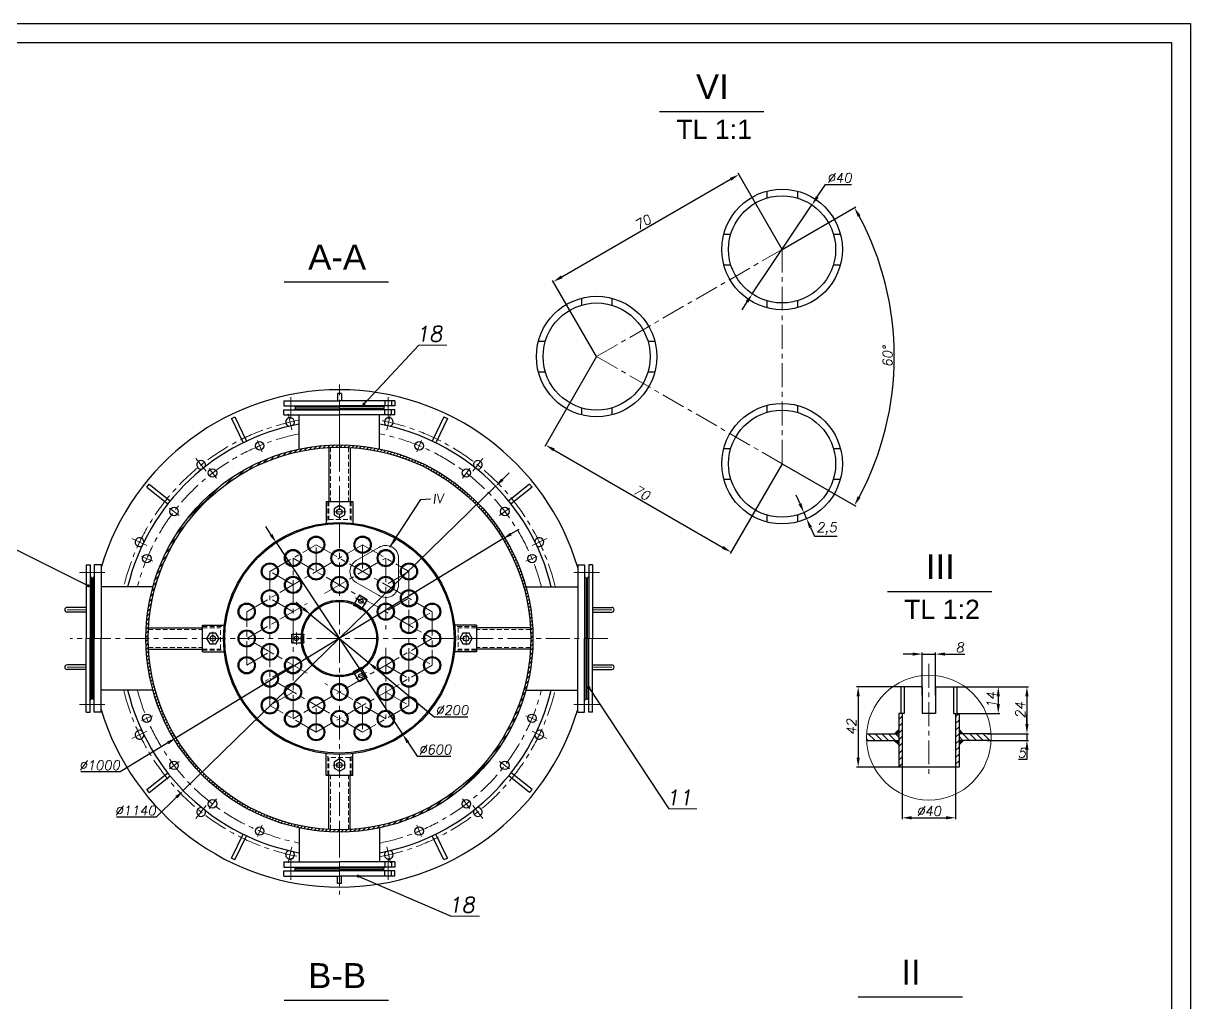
# Model space of a CAD drawing. Header units: inches. Extents: x -9 to 5931, y 0 to 8400.
# Drawn here: x 2879 to 5931, y 5841 to 8400 of the extents above; entities that cross this region are included whole.
import ezdxf

# ---------------------------------------------------------------- set-up
doc = ezdxf.new("R2010")
doc.units = ezdxf.units.IN
doc.header["$LTSCALE"] = 50
doc.header["$MEASUREMENT"] = 0
doc.linetypes.add('CENTER', pattern=[2, 1.25, -0.25, 0.25, -0.25])
doc.linetypes.add('HIDDEN', pattern=[0.375, 0.25, -0.125])
doc.layers.get('0').update_dxf_attribs({"plot": 0})
for name, color, linetype, lineweight in [('Dam', 2, 'Continuous', 30), ('Khuat', 6, 'HIDDEN', 13), ('kthuoc', 3, 'Continuous', 13), ('manh', 4, 'Continuous', 13), ('Tam', 1, 'CENTER', 13)]:
    doc.layers.add(name, color=color, linetype=linetype, lineweight=lineweight)
doc.styles.add('chu2.5', font='txt.shx', dxfattribs={"oblique": 10, "height": 25})
doc.styles.add('chu50', font='VNARIAL.ttf', dxfattribs={"height": 50})
doc.styles.add('chu65', font='VNARIAL.ttf', dxfattribs={"height": 65})
doc.dimstyles.new('kichthuoc2.5', dxfattribs={"dimtxt": 25, "dimasz": 25, "dimexe": 4, "dimexo": 0, "dimgap": 5, "dimtad": 1, "dimtoh": 1, "dimdec": 0, "dimzin": 0, "dimdsep": 46, "dimtxsty": 'chu2.5', "dimcen": 5, "dimclrd": 256, "dimclre": 256, "dimclrt": 256, "dimadec": 0, "dimazin": 0, "dimtfac": 1, "dimtdec": 0, "dimtmove": 0, "dimatfit": 0, "dimfxl": 0, "dimtolj": 1, "dimtzin": 0, "dimarcsym": 0})

# ---------------------------------------------------------------- blocks, each defined once
blk = doc.blocks.new('*D37')
at = {"layer": 'DEFPOINTS', "color": 0}
for p in [(4862.7, 7809.2), (4377.8, 7529.2), (4377.8, 7529.2), (5144.2, 7394.1), (4862.7, 7249.2)]:
    blk.add_point(p, dxfattribs=at)
at = {"layer": 'manh', "lineweight": -2}
for p, q in [((4862.7, 7809.2), (5055.2, 7920.3)), ((4862.7, 7249.2), (5055.2, 7138.1))]:
    blk.add_line(p, q, dxfattribs=at)
blk.add_arc((4377.8, 7529.2), 778.3, 331.8406, 28.1594, dxfattribs=at)
at = {"layer": 'manh'}
for points in [[(5060.3, 7894.5), (5067.5, 7898.5), (5051.7, 7918.3)], [(5067.5, 7159.9), (5060.3, 7164), (5051.7, 7140.1)]]:
    blk.add_solid(points, dxfattribs=at)
at = {"layer": 'manh', "insert": (5138.5, 7529.2), "char_height": 25, "attachment_point": 5, "rotation": 90, "style": 'chu2.5'}
blk.add_mtext('\\A1;60°', dxfattribs=at)
blk = doc.blocks.new('*D36')
at = {"layer": 'DEFPOINTS', "color": 0}
for p in [(4749.7, 8004.9), (4862.7, 7809.2), (4377.8, 7529.2)]:
    blk.add_point(p, dxfattribs=at)
at = {"layer": 'manh', "lineweight": -2}
for p, q in [((4862.7, 7809.2), (4747.7, 8008.4)), ((4286.4, 7737.4), (4728.1, 7992.4)), ((4377.8, 7529.2), (4262.8, 7728.4))]:
    blk.add_line(p, q, dxfattribs=at)
at = {"layer": 'manh'}
for points in [[(4726, 7996), (4730.2, 7988.8), (4749.7, 8004.9)], [(4284.3, 7741), (4288.5, 7733.8), (4264.8, 7724.9)]]:
    blk.add_solid(points, dxfattribs=at)
at = {"layer": 'manh', "insert": (4498.5, 7880.1), "char_height": 25, "attachment_point": 5, "rotation": 30, "style": 'chu2.5'}
blk.add_mtext('\\A1;70', dxfattribs=at)
blk = doc.blocks.new('*D35')
at = {"layer": 'DEFPOINTS', "color": 0}
for p in [(4377.8, 7529.2), (4862.7, 7249.2), (4729.2, 7018)]:
    blk.add_point(p, dxfattribs=at)
at = {"layer": 'manh', "lineweight": -2}
for p, q in [((4377.8, 7529.2), (4242.3, 7294.5)), ((4265.9, 7285.5), (4707.6, 7030.5)), ((4862.7, 7249.2), (4727.2, 7014.5))]:
    blk.add_line(p, q, dxfattribs=at)
at = {"layer": 'manh'}
for points in [[(4268, 7289.1), (4263.8, 7281.9), (4244.3, 7298)], [(4709.7, 7034.1), (4705.5, 7026.9), (4729.2, 7018)]]:
    blk.add_solid(points, dxfattribs=at)
at = {"layer": 'manh', "insert": (4495.5, 7173.1), "char_height": 25, "attachment_point": 5, "rotation": 330, "style": 'chu2.5'}
blk.add_mtext('\\A1;70', dxfattribs=at)
blk = doc.blocks.new('*D32')
at = {"layer": 'DEFPOINTS', "color": 0}
for p in [(5263.9, 6751.6), (5228.9, 6644.6), (5263.9, 6644.6)]:
    blk.add_point(p, dxfattribs=at)
at = {"layer": 'manh', "lineweight": -2}
for p, q in [((5203.9, 6751.6), (5178.9, 6751.6)), ((5228.9, 6644.6), (5228.9, 6755.6)), ((5228.9, 6751.6), (5263.9, 6751.6)), ((5263.9, 6644.6), (5263.9, 6755.6)), ((5288.9, 6751.6), (5340.6, 6751.6))]:
    blk.add_line(p, q, dxfattribs=at)
at = {"layer": 'manh'}
for points in [[(5203.9, 6755.8), (5203.9, 6747.5), (5228.9, 6751.6)], [(5288.9, 6755.8), (5288.9, 6747.5), (5263.9, 6751.6)]]:
    blk.add_solid(points, dxfattribs=at)
at = {"layer": 'manh', "insert": (5327.3, 6769.1), "char_height": 25, "attachment_point": 5, "style": 'chu2.5'}
blk.add_mtext('\\A1;8', dxfattribs=at)
blk = doc.blocks.new('*D31')
at = {"layer": 'DEFPOINTS', "color": 0}
for p in [(5305.2, 6666), (5427.4, 6543.5), (5502.8, 6543.5)]:
    blk.add_point(p, dxfattribs=at)
at = {"layer": 'manh', "lineweight": -2}
for p, q in [((5305.2, 6666), (5506.8, 6666)), ((5502.8, 6641), (5502.8, 6568.5)), ((5427.4, 6543.5), (5506.8, 6543.5))]:
    blk.add_line(p, q, dxfattribs=at)
at = {"layer": 'manh'}
for points in [[(5498.6, 6641), (5507, 6641), (5502.8, 6666)], [(5498.6, 6568.5), (5507, 6568.5), (5502.8, 6543.5)]]:
    blk.add_solid(points, dxfattribs=at)
at = {"layer": 'manh', "insert": (5485.3, 6604.8), "char_height": 25, "attachment_point": 5, "rotation": 90, "style": 'chu2.5'}
blk.add_mtext('\\A1;24', dxfattribs=at)
blk = doc.blocks.new('*D30')
at = {"layer": 'DEFPOINTS', "color": 0}
for p in [(5291.8, 6666), (5310.8, 6596), (5427.9, 6596)]:
    blk.add_point(p, dxfattribs=at)
at = {"layer": 'manh', "lineweight": -2}
for p, q in [((5291.8, 6666), (5431.9, 6666)), ((5427.9, 6641), (5427.9, 6621)), ((5310.8, 6596), (5431.9, 6596))]:
    blk.add_line(p, q, dxfattribs=at)
at = {"layer": 'manh'}
for points in [[(5423.7, 6641), (5432.1, 6641), (5427.9, 6666)], [(5423.7, 6621), (5432.1, 6621), (5427.9, 6596)]]:
    blk.add_solid(points, dxfattribs=at)
at = {"layer": 'manh', "insert": (5410.4, 6631), "char_height": 25, "attachment_point": 5, "rotation": 90, "style": 'chu2.5'}
blk.add_mtext('\\A1;14', dxfattribs=at)
blk = doc.blocks.new('*D29')
at = {"layer": 'DEFPOINTS', "color": 0}
for p in [(5176.4, 6465.5), (5316.4, 6468.4), (5316.4, 6323.8)]:
    blk.add_point(p, dxfattribs=at)
at = {"layer": 'manh', "lineweight": -2}
for p, q in [((5176.4, 6465.5), (5176.4, 6319.8)), ((5316.4, 6468.4), (5316.4, 6319.8)), ((5201.4, 6323.8), (5291.4, 6323.8))]:
    blk.add_line(p, q, dxfattribs=at)
at = {"layer": 'manh'}
for points in [[(5201.4, 6328), (5201.4, 6319.6), (5176.4, 6323.8)], [(5291.4, 6328), (5291.4, 6319.6), (5316.4, 6323.8)]]:
    blk.add_solid(points, dxfattribs=at)
at = {"layer": 'manh', "insert": (5246.4, 6341.3), "char_height": 25, "attachment_point": 5, "style": 'chu2.5'}
blk.add_mtext('\\A1;%%c40', dxfattribs=at)
blk = doc.blocks.new('*D28')
at = {"layer": 'DEFPOINTS', "color": 0}
for p in [(5399.8, 6543.5), (5399.8, 6526), (5502.8, 6526)]:
    blk.add_point(p, dxfattribs=at)
at = {"layer": 'manh', "lineweight": -2}
for p, q in [((5502.8, 6568.5), (5502.8, 6593.5)), ((5399.8, 6543.5), (5506.8, 6543.5)), ((5502.8, 6543.5), (5502.8, 6526)), ((5399.8, 6526), (5506.8, 6526)), ((5502.8, 6501), (5502.8, 6476)), ((5502.8, 6476), (5481.1, 6476))]:
    blk.add_line(p, q, dxfattribs=at)
at = {"layer": 'manh'}
for points in [[(5498.6, 6568.5), (5507, 6568.5), (5502.8, 6543.5)], [(5498.6, 6501), (5507, 6501), (5502.8, 6526)]]:
    blk.add_solid(points, dxfattribs=at)
at = {"layer": 'manh', "insert": (5489.5, 6493.5), "char_height": 25, "attachment_point": 5, "style": 'chu2.5'}
blk.add_mtext('\\A1;5', dxfattribs=at)
blk = doc.blocks.new('*D27')
at = {"layer": 'DEFPOINTS', "color": 0}
for p in [(5182, 6666), (5061.6, 6456), (5194.9, 6456)]:
    blk.add_point(p, dxfattribs=at)
at = {"layer": 'manh', "lineweight": -2}
for p, q in [((5182, 6666), (5057.6, 6666)), ((5061.6, 6641), (5061.6, 6481)), ((5194.9, 6456), (5057.6, 6456))]:
    blk.add_line(p, q, dxfattribs=at)
at = {"layer": 'manh'}
for points in [[(5057.5, 6641), (5065.8, 6641), (5061.6, 6666)], [(5057.5, 6481), (5065.8, 6481), (5061.6, 6456)]]:
    blk.add_solid(points, dxfattribs=at)
at = {"layer": 'manh', "insert": (5044.1, 6561), "char_height": 25, "attachment_point": 5, "rotation": 90, "style": 'chu2.5'}
blk.add_mtext('\\A1;42', dxfattribs=at)
blk = doc.blocks.new('*D61')
at = {"layer": 'DEFPOINTS', "color": 0}
for p in [(4919.7, 7121.3), (4926.8, 7105.3), (4926.8, 7105.3)]:
    blk.add_point(p, dxfattribs=at)
at = {"layer": 'kthuoc', "lineweight": -2}
for p, q in [((4909.5, 7144.2), (4899.3, 7167)), ((4919.7, 7121.3), (4923.3, 7122.9)), ((4919.7, 7121.3), (4926.8, 7105.3)), ((4926.8, 7105.3), (4930.4, 7107)), ((4937, 7082.5), (4947.1, 7059.6)), ((4947.1, 7059.6), (5006.3, 7059.6))]:
    blk.add_line(p, q, dxfattribs=at)
at = {"layer": 'kthuoc'}
for points in [[(4913.3, 7145.8), (4905.7, 7142.5), (4919.7, 7121.3)], [(4940.8, 7084.2), (4933.1, 7080.8), (4926.8, 7105.3)]]:
    blk.add_solid(points, dxfattribs=at)
at = {"layer": 'kthuoc', "insert": (4979.2, 7079.2), "char_height": 25, "attachment_point": 5, "style": 'chu2.5'}
blk.add_mtext('\\A1;2,5', dxfattribs=at)
blk = doc.blocks.new('*D62')
at = {"layer": 'DEFPOINTS', "color": 0}
for p in [(4940.6, 7925.5), (4784.8, 7692.9)]:
    blk.add_point(p, dxfattribs=at)
at = {"layer": 'kthuoc', "lineweight": -2}
for p, q in [((4954.5, 7946.3), (4976.3, 7978.8)), ((4976.3, 7978.8), (5043.8, 7978.8)), ((4784.8, 7692.9), (4940.6, 7925.5)), ((4770.9, 7672.1), (4757, 7651.3))]:
    blk.add_line(p, q, dxfattribs=at)
at = {"layer": 'kthuoc'}
for points in [[(4951.1, 7948.6), (4958, 7944), (4940.6, 7925.5)], [(4767.5, 7674.4), (4774.4, 7669.8), (4784.8, 7692.9)]]:
    blk.add_solid(points, dxfattribs=at)
at = {"layer": 'kthuoc', "insert": (5012.5, 7996.3), "char_height": 25, "attachment_point": 5, "style": 'chu2.5'}
blk.add_mtext('\\A1;%%c40', dxfattribs=at)
blk = doc.blocks.new('*D64')
at = {"layer": 'DEFPOINTS', "color": 0}
for p in [(4113.6, 7190.3), (3297.1, 6394.8)]:
    blk.add_point(p, dxfattribs=at)
at = {"layer": 'kthuoc', "lineweight": -2}
for p, q in [((4131.5, 7207.8), (4149.4, 7225.2)), ((4113.6, 7190.3), (3297.1, 6394.8)), ((3279.2, 6377.3), (3225.9, 6325.4)), ((3225.9, 6325.4), (3122.9, 6325.4))]:
    blk.add_line(p, q, dxfattribs=at)
at = {"layer": 'kthuoc'}
for points in [[(4128.6, 7210.7), (4134.4, 7204.8), (4113.6, 7190.3)], [(3276.3, 6380.3), (3282.1, 6374.3), (3297.1, 6394.8)]]:
    blk.add_solid(points, dxfattribs=at)
at = {"layer": 'kthuoc', "insert": (3171.9, 6342.9), "char_height": 25, "attachment_point": 5, "style": 'chu2.5'}
blk.add_mtext('\\A1;∅1140', dxfattribs=at)
blk = doc.blocks.new('*D65')
at = {"layer": 'DEFPOINTS', "color": 0}
for p in [(4132.5, 7052.5), (3278.2, 6532.6)]:
    blk.add_point(p, dxfattribs=at)
at = {"layer": 'kthuoc', "lineweight": -2}
for p, q in [((4132.5, 7052.5), (3278.2, 6532.6)), ((4153.8, 7065.5), (4175.2, 7078.5)), ((3256.9, 6519.6), (3131.9, 6443.5)), ((3131.9, 6443.5), (3028.9, 6443.5))]:
    blk.add_line(p, q, dxfattribs=at)
at = {"layer": 'kthuoc'}
for points in [[(4151.7, 7069), (4156, 7061.9), (4132.5, 7052.5)], [(3254.7, 6523.2), (3259, 6516), (3278.2, 6532.6)]]:
    blk.add_solid(points, dxfattribs=at)
at = {"layer": 'kthuoc', "insert": (3077.9, 6461), "char_height": 25, "attachment_point": 5, "style": 'chu2.5'}
blk.add_mtext('\\A1;∅1000', dxfattribs=at)
blk = doc.blocks.new('*D66')
at = {"layer": 'DEFPOINTS', "color": 0}
for p in [(3630.6, 6854.4), (3780.1, 6730.7)]:
    blk.add_point(p, dxfattribs=at)
at = {"layer": 'kthuoc', "lineweight": -2}
for p, q in [((3611.4, 6870.3), (3592.1, 6886.2)), ((3630.6, 6854.4), (3780.1, 6730.7)), ((3799.4, 6714.8), (3953, 6587.7)), ((3953, 6587.7), (4041.3, 6587.7))]:
    blk.add_line(p, q, dxfattribs=at)
at = {"layer": 'kthuoc'}
for points in [[(3614, 6873.5), (3608.7, 6867.1), (3630.6, 6854.4)], [(3802, 6718), (3796.7, 6711.6), (3780.1, 6730.7)]]:
    blk.add_solid(points, dxfattribs=at)
at = {"layer": 'kthuoc', "insert": (3999.6, 6605.2), "char_height": 25, "attachment_point": 5, "style": 'chu2.5'}
blk.add_mtext('\\A1;%%c200', dxfattribs=at)
blk = doc.blocks.new('*D67')
at = {"layer": 'DEFPOINTS', "color": 0}
for p in [(3540.2, 7042.9), (3870.6, 6542.1)]:
    blk.add_point(p, dxfattribs=at)
at = {"layer": 'kthuoc', "lineweight": -2}
for p, q in [((3526.4, 7063.8), (3512.6, 7084.7)), ((3540.2, 7042.9), (3870.6, 6542.1)), ((3884.3, 6521.2), (3908.6, 6484.5)), ((3908.6, 6484.5), (3996.9, 6484.5))]:
    blk.add_line(p, q, dxfattribs=at)
at = {"layer": 'kthuoc'}
for points in [[(3529.9, 7066.1), (3522.9, 7061.5), (3540.2, 7042.9)], [(3887.8, 6523.5), (3880.9, 6519), (3870.6, 6542.1)]]:
    blk.add_solid(points, dxfattribs=at)
at = {"layer": 'kthuoc', "insert": (3955.3, 6502), "char_height": 25, "attachment_point": 5, "style": 'chu2.5'}
blk.add_mtext('\\A1;∅600', dxfattribs=at)

msp = doc.modelspace()

# ---------------------------------------------------------------- hatches: boundary and pattern name
at = {"layer": 'kthuoc'}
h = msp.add_hatch(dxfattribs=at)
h.set_pattern_fill('ANSI31', color=256, scale=60, style=0)
edge = h.paths.add_edge_path(flags=16)
edge.add_arc((3705.4, 6792.5), 500, 0, 360)
edge = h.paths.add_edge_path()
edge.add_arc((3705.4, 6792.5), 506, 0, 360)
h = msp.add_hatch(dxfattribs=at)
h.set_pattern_fill('ANSI31', color=256, scale=60, style=0)
h.paths.add_polyline_path([(3705.4, 6889.5), (3705.4, 6892.5, 0.414214), (3605.4, 6792.5), (3608.4, 6792.5, -0.414214)])
h.paths.add_polyline_path([(3705.4, 6892.5), (3705.4, 6889.5, -0.414214), (3802.4, 6792.5), (3805.4, 6792.5, 0.414214)])
h.paths.add_polyline_path([(3805.4, 6792.5), (3802.4, 6792.5, -0.414214), (3705.4, 6695.5), (3705.4, 6692.5, 0.414214)])
h.paths.add_polyline_path([(3608.4, 6792.5), (3605.4, 6792.5, 0.414214), (3705.4, 6692.5), (3705.4, 6695.5, -0.414214)])
at = {"layer": 'manh'}
h = msp.add_hatch(dxfattribs=at)
h.set_pattern_fill('ANSI31', color=256, scale=100, style=0)
h.set_pattern_definition([(45, (22884.272, -451.661), (-8.838835, 8.838835), [])])
h.paths.add_polyline_path([(5176.4, 6596), (5167.7, 6596), (5167.7, 6456), (5176.4, 6456)])
h.paths.add_polyline_path([(5325.2, 6596), (5316.4, 6596), (5316.4, 6456), (5325.2, 6456)])
h = msp.add_hatch(dxfattribs=at)
h.set_pattern_fill('ANSI31', color=256, scale=100, angle=90, style=0)
h.set_pattern_definition([(135, (22884.272, -451.661), (-8.838835, -8.838835), [])])
h.paths.add_polyline_path([(5083.5, 6543.5, 0.009016), (5083.4, 6537.7, 0.017842), (5083.8, 6526), (5167.7, 6526), (5167.7, 6543.5)])
h.paths.add_polyline_path([(5325.2, 6543.5), (5325.2, 6526), (5409, 6526, 0.017842), (5409.4, 6537.7, 0.009016), (5409.3, 6543.5)])
for points in [[(5156.4, 6543.5), (5167.7, 6543.5), (5167.7, 6554.3)], [(5325.2, 6554.3), (5336.5, 6543.5), (5325.2, 6543.5)], [(5167.7, 6526), (5155.9, 6526), (5167.7, 6514.1)], [(5325.2, 6526), (5336.9, 6526), (5325.2, 6514.1)]]:
    msp.add_hatch(color=256, dxfattribs=at).paths.add_polyline_path(points)

# ---------------------------------------------------------------- linework, layer by layer
msp.add_lwpolyline([(-9.2, 0), (-9.2, 8400), (5930.8, 8400), (5930.8, 0), (-9.2, 0)], close=True)
at = {"layer": 'Dam'}
for p, q in [((240.8, 8350), (5880.8, 8350)), ((5880.8, 8350), (5880.8, 50)), ((4542.3, 8170), (4814.9, 8170)), ((4556.3, 8170), (4697.2, 8170)), ((4822.7, 7961.5), (4822.7, 7943.4)), ((4902.7, 7961.5), (4902.7, 7943.4)), ((4710.4, 7849.2), (4728.6, 7849.2)), ((4996.9, 7849.2), (5015.1, 7849.2)), ((4710.4, 7769.2), (4728.6, 7769.2)), ((4996.9, 7769.2), (5015.1, 7769.2)), ((3561.2, 7724.6), (3833.9, 7724.6)), ((4337.8, 7681.5), (4337.8, 7663.4)), ((4417.8, 7681.5), (4417.8, 7663.4)), ((4822.7, 7675), (4822.7, 7656.9)), ((4902.7, 7675), (4902.7, 7656.9)), ((4225.4, 7569.2), (4243.6, 7569.2)), ((4511.9, 7569.2), (4530.1, 7569.2)), ((4225.4, 7489.2), (4243.6, 7489.2)), ((4511.9, 7489.2), (4530.1, 7489.2)), ((3700.4, 7432.5), (3700.4, 7413.5)), ((3710.4, 7432.5), (3700.4, 7432.5)), ((3710.4, 7432.5), (3710.4, 7413.5)), ((3560.4, 7413.5), (3560.4, 7400)), ((3560.4, 7413.5), (3705.4, 7413.5)), ((3560.4, 7400), (3705.4, 7400)), ((3560.4, 7390), (3705.4, 7390)), ((3560.4, 7376.5), (3560.4, 7390)), ((3586.9, 7400), (3589.4, 7397.5)), ((3586.9, 7390), (3589.4, 7392.5)), ((3589.4, 7397.5), (3589.4, 7392.5)), ((3589.4, 7397.5), (3705.4, 7397.5)), ((3589.4, 7392.5), (3705.4, 7392.5)), ((3850.4, 7413.5), (3705.4, 7413.5)), ((3850.4, 7400), (3705.4, 7400)), ((3821.4, 7397.5), (3705.4, 7397.5)), ((3821.4, 7392.5), (3705.4, 7392.5)), ((3850.4, 7390), (3705.4, 7390)), ((3823.9, 7400), (3821.4, 7397.5)), ((3821.4, 7397.5), (3821.4, 7392.5)), ((3823.9, 7390), (3821.4, 7392.5)), ((3823.9, 7413.5), (3823.9, 7400)), ((3823.9, 7376.5), (3823.9, 7390)), ((3841.9, 7413.5), (3841.9, 7400)), ((3841.9, 7376.5), (3841.9, 7390)), ((3850.4, 7413.5), (3850.4, 7400)), ((3850.4, 7376.5), (3850.4, 7390)), ((4337.8, 7395), (4337.8, 7376.9)), ((4417.8, 7395), (4417.8, 7376.9)), ((4822.7, 7401.5), (4822.7, 7383.4)), ((4902.7, 7401.5), (4902.7, 7383.4)), ((3423.2, 7367), (3432.2, 7371.3)), ((3423.2, 7367), (3453.6, 7303.9)), ((3432.2, 7371.3), (3462.6, 7308.2)), ((3560.4, 7376.5), (3705.4, 7376.5)), ((3600.4, 7287.5), (3600.4, 7376.5)), ((3850.4, 7376.5), (3705.4, 7376.5)), ((3810.4, 7287.5), (3810.4, 7376.5)), ((3978.5, 7371.3), (3948.2, 7308.2)), ((3987.6, 7367), (3957.2, 7303.9)), ((3978.5, 7371.3), (3987.6, 7367)), ((3677.4, 7291.7), (3677.4, 7150.5)), ((3733.4, 7291.7), (3733.4, 7150.5)), ((4710.4, 7289.2), (4728.6, 7289.2)), ((4996.9, 7289.2), (5015.1, 7289.2)), ((4710.4, 7209.2), (4728.6, 7209.2)), ((4996.9, 7209.2), (5015.1, 7209.2)), ((3201.9, 7187.7), (3208.1, 7195.5)), ((3201.9, 7187.7), (3256.6, 7144)), ((3208.1, 7195.5), (3262.9, 7151.8)), ((4202.6, 7195.5), (4147.9, 7151.8)), ((4208.9, 7187.7), (4154.1, 7144)), ((4202.6, 7195.5), (4208.9, 7187.7)), ((3670.4, 7150.5), (3740.4, 7150.5)), ((3670.4, 7150.5), (3670.4, 7093.7)), ((3740.4, 7150.5), (3740.4, 7093.7)), ((4822.7, 7115), (4822.7, 7096.9)), ((4902.7, 7115), (4902.7, 7096.9)), ((3043.4, 6985), (3053.4, 6985)), ((3043.4, 6985), (3043.4, 6792.5)), ((3053.4, 6985), (3053.4, 6792.5)), ((3064.4, 6985), (3064.4, 6792.5)), ((3082.4, 6985), (3064.4, 6985)), ((3082.4, 6985), (3082.4, 6792.5)), ((4328.4, 6985), (4346.4, 6985)), ((4328.4, 6985), (4328.4, 6792.5)), ((4346.4, 6985), (4346.4, 6792.5)), ((4357.4, 6985), (4357.4, 6792.5)), ((4367.4, 6985), (4357.4, 6985)), ((4367.4, 6985), (4367.4, 6792.5)), ((3053.4, 6954), (3057.4, 6950)), ((3057.4, 6950), (3057.4, 6792.5)), ((3057.4, 6950), (3057.4, 6792.5)), ((3060.4, 6950), (3057.4, 6950)), ((3064.4, 6954), (3060.4, 6950)), ((3060.4, 6950), (3060.4, 6792.5)), ((3060.4, 6950), (3060.4, 6792.5)), ((4346.4, 6954), (4350.4, 6950)), ((4350.4, 6950), (4353.4, 6950)), ((4350.4, 6950), (4350.4, 6792.5)), ((4350.4, 6950), (4350.4, 6792.5)), ((4357.4, 6954), (4353.4, 6950)), ((4353.4, 6950), (4353.4, 6792.5)), ((4353.4, 6950), (4353.4, 6792.5)), ((3217.7, 6927.5), (3082.4, 6927.5)), ((3757.7, 6906.2), (3745, 6884.3)), ((3757.7, 6906.2), (3777.7, 6894.7)), ((4193, 6927.5), (4328.4, 6927.5)), ((5138, 6915.6), (5410.6, 6915.6)), ((5152.1, 6915.6), (5292.9, 6915.6)), ((3043.4, 6873.5), (2993.4, 6873.5)), ((3743.5, 6881.6), (3742, 6879)), ((3763.5, 6870.1), (3761.9, 6867.5)), ((3777.7, 6894.7), (3765, 6872.7)), ((4367.4, 6873.5), (4417.4, 6873.5)), ((3043.4, 6861.5), (2993.4, 6861.5)), ((4367.4, 6861.5), (4417.4, 6861.5)), ((3206.1, 6820.5), (3347.4, 6820.5)), ((3347.4, 6827.5), (3404.2, 6827.5)), ((3347.4, 6757.5), (3347.4, 6827.5)), ((4063.4, 6827.5), (4006.6, 6827.5)), ((4063.4, 6827.5), (4063.4, 6757.5)), ((4204.6, 6820.5), (4063.4, 6820.5)), ((3043.4, 6600), (3043.4, 6792.5)), ((3053.4, 6600), (3053.4, 6792.5)), ((3057.4, 6635), (3057.4, 6792.5)), ((3060.4, 6635), (3060.4, 6792.5)), ((3064.4, 6600), (3064.4, 6792.5)), ((3082.4, 6600), (3082.4, 6792.5)), ((3580.7, 6781), (3580.7, 6804)), ((3580.7, 6804), (3606.1, 6804)), ((3580.7, 6781), (3606.1, 6781)), ((3609.1, 6804), (3612.1, 6804)), ((3609.1, 6781), (3612.1, 6781)), ((4328.4, 6600), (4328.4, 6792.5)), ((4346.4, 6600), (4346.4, 6792.5)), ((4350.4, 6635), (4350.4, 6792.5)), ((4353.4, 6635), (4353.4, 6792.5)), ((4357.4, 6600), (4357.4, 6792.5)), ((4367.4, 6600), (4367.4, 6792.5)), ((3206.1, 6764.5), (3347.4, 6764.5)), ((3347.4, 6757.5), (3404.2, 6757.5)), ((4063.4, 6757.5), (4006.6, 6757.5)), ((4204.6, 6764.5), (4063.4, 6764.5)), ((3043.4, 6723.5), (2993.4, 6723.5)), ((3763.5, 6714.9), (3761.9, 6717.6)), ((4367.4, 6723.5), (4417.4, 6723.5)), ((3043.4, 6711.5), (2993.4, 6711.5)), ((3743.5, 6703.4), (3742, 6706)), ((3757.7, 6678.8), (3745, 6700.8)), ((3777.7, 6690.3), (3757.7, 6678.8)), ((3777.7, 6690.3), (3765, 6712.3)), ((4367.4, 6711.5), (4417.4, 6711.5)), ((3217.7, 6657.5), (3082.4, 6657.5)), ((4193, 6657.5), (4328.4, 6657.5)), ((5173.3, 6666), (5173.3, 6596)), ((5228.9, 6666), (5173.3, 6666)), ((5182, 6666), (5182, 6596)), ((5228.9, 6666), (5228.9, 6596)), ((5263.9, 6666), (5319.6, 6666)), ((5263.9, 6666), (5263.9, 6596)), ((5310.8, 6666), (5310.8, 6596)), ((5319.6, 6666), (5319.6, 6596)), ((3053.4, 6631), (3057.4, 6635)), ((3060.4, 6635), (3057.4, 6635)), ((3064.4, 6631), (3060.4, 6635)), ((4346.4, 6631), (4350.4, 6635)), ((4350.4, 6635), (4353.4, 6635)), ((4357.4, 6631), (4353.4, 6635)), ((3043.4, 6600), (3053.4, 6600)), ((3082.4, 6600), (3064.4, 6600)), ((4328.4, 6600), (4346.4, 6600)), ((4367.4, 6600), (4357.4, 6600)), ((5182, 6596), (5167.7, 6596)), ((5167.7, 6596), (5167.7, 6456)), ((5176.4, 6596), (5176.4, 6456)), ((5263.9, 6596), (5228.9, 6596)), ((5263.9, 6596), (5228.9, 6596)), ((5310.8, 6596), (5325.2, 6596)), ((5316.4, 6596), (5316.4, 6456)), ((5325.2, 6596), (5325.2, 6456)), ((5083.5, 6543.5), (5167.7, 6543.5)), ((5409.3, 6543.5), (5325.2, 6543.5)), ((5083.8, 6526), (5167.7, 6526)), ((5409, 6526), (5325.2, 6526)), ((3670.4, 6434.5), (3670.4, 6491.3)), ((3740.4, 6434.5), (3740.4, 6491.3)), ((3201.9, 6397.4), (3256.6, 6441.1)), ((4208.9, 6397.4), (4154.1, 6441.1)), ((5325.2, 6456), (5167.7, 6456)), ((3208.1, 6389.6), (3262.9, 6433.2)), ((3740.4, 6434.5), (3670.4, 6434.5)), ((3677.4, 6293.3), (3677.4, 6434.5)), ((3733.4, 6293.3), (3733.4, 6434.5)), ((4202.6, 6389.6), (4147.9, 6433.2)), ((3208.1, 6389.6), (3201.9, 6397.4)), ((4208.9, 6397.4), (4202.6, 6389.6)), ((3600.4, 6297.5), (3600.4, 6208.5)), ((3810.4, 6297.5), (3810.4, 6208.5)), ((3423.2, 6218.1), (3453.6, 6281.2)), ((3432.2, 6213.7), (3462.6, 6276.8)), ((3978.5, 6213.7), (3948.2, 6276.8)), ((3987.6, 6218.1), (3957.2, 6281.2)), ((3432.2, 6213.7), (3423.2, 6218.1)), ((3560.4, 6208.5), (3560.4, 6195)), ((3560.4, 6208.5), (3705.4, 6208.5)), ((3850.4, 6208.5), (3705.4, 6208.5)), ((3823.9, 6208.5), (3823.9, 6195)), ((3841.9, 6208.5), (3841.9, 6195)), ((3850.4, 6208.5), (3850.4, 6195)), ((3987.6, 6218.1), (3978.5, 6213.7)), ((3560.4, 6195), (3705.4, 6195)), ((3560.4, 6185), (3705.4, 6185)), ((3560.4, 6171.5), (3560.4, 6185)), ((3560.4, 6171.5), (3705.4, 6171.5)), ((3586.9, 6195), (3589.4, 6192.5)), ((3586.9, 6185), (3589.4, 6187.5)), ((3589.4, 6192.5), (3705.4, 6192.5)), ((3589.4, 6187.5), (3589.4, 6192.5)), ((3589.4, 6187.5), (3705.4, 6187.5)), ((3700.4, 6152.5), (3700.4, 6171.5)), ((3850.4, 6195), (3705.4, 6195)), ((3821.4, 6192.5), (3705.4, 6192.5)), ((3821.4, 6187.5), (3705.4, 6187.5)), ((3850.4, 6185), (3705.4, 6185)), ((3850.4, 6171.5), (3705.4, 6171.5)), ((3710.4, 6152.5), (3710.4, 6171.5)), ((3823.9, 6195), (3821.4, 6192.5)), ((3821.4, 6187.5), (3821.4, 6192.5)), ((3823.9, 6185), (3821.4, 6187.5)), ((3823.9, 6171.5), (3823.9, 6185)), ((3841.9, 6171.5), (3841.9, 6185)), ((3850.4, 6171.5), (3850.4, 6185)), ((3710.4, 6152.5), (3700.4, 6152.5)), ((3561.2, 5846.8), (3833.9, 5846.8)), ((5061.5, 5855.7), (5334.2, 5855.7)), ((5075.6, 5855.7), (5216.4, 5855.7))]:
    msp.add_line(p, q, dxfattribs=at)
for points in [[(3719.4, 7131.6), (3705.4, 7139.7), (3691.4, 7131.6), (3691.4, 7115.4), (3705.4, 7107.4), (3719.4, 7115.4)], [(3366.3, 6806.5), (3358.2, 6792.5), (3366.3, 6778.5), (3382.4, 6778.5), (3390.5, 6792.5), (3382.4, 6806.5)], [(4044.4, 6778.5), (4052.5, 6792.5), (4044.4, 6806.5), (4028.3, 6806.5), (4020.2, 6792.5), (4028.3, 6778.5)], [(3691.4, 6453.4), (3705.4, 6445.4), (3719.4, 6453.4), (3719.4, 6469.6), (3705.4, 6477.7), (3691.4, 6469.6)]]:
    msp.add_lwpolyline(points, close=True, dxfattribs=at)
for centre, radius in [((4862.7, 7809.2), 157.5), ((4862.7, 7809.2), 140), ((4377.8, 7529.2), 157.5), ((4377.8, 7529.2), 140), ((4862.7, 7249.2), 157.5), ((4862.7, 7249.2), 140), ((3705.4, 6792.5), 506), ((3496.8, 7296), 11), ((3913.9, 7296), 11), ((3705.4, 6792.5), 500), ((3373.6, 7224.9), 11), ((4037.1, 7224.9), 11), ((3273, 7124.3), 11), ((3705.4, 7123.5), 7), ((4137.7, 7124.3), 11), ((3705.4, 6792.5), 303), ((3705.4, 6792.5), 300), ((3705.4, 6792.5), 300), ((3644.7, 7037.5), 22.5), ((3644.7, 7037.5), 20), ((3766, 7037.5), 22.5), ((3766, 7037.5), 20), ((3584.1, 7002.5), 22.5), ((3584.1, 7002.5), 20), ((3705.4, 7002.5), 22.5), ((3705.4, 7002.5), 20), ((3826.6, 7002.5), 22.5), ((3826.6, 7002.5), 20), ((3201.8, 7001.1), 11), ((3523.5, 6967.5), 22.5), ((3644.7, 6967.5), 22.5), ((3766, 6967.5), 22.5), ((3887.2, 6967.5), 22.5), ((4208.9, 7001.1), 11), ((3523.5, 6967.5), 20), ((3644.7, 6967.5), 20), ((3766, 6967.5), 20), ((3887.2, 6967.5), 20), ((3584.1, 6932.5), 22.5), ((3584.1, 6932.5), 20), ((3705.4, 6932.5), 22.5), ((3705.4, 6932.5), 20), ((3826.6, 6932.5), 22.5), ((3826.6, 6932.5), 20), ((3523.5, 6897.5), 22.5), ((3523.5, 6897.5), 20), ((3887.2, 6897.5), 22.5), ((3887.2, 6897.5), 20), ((3462.9, 6862.5), 22.5), ((3462.9, 6862.5), 20), ((3584.1, 6862.5), 22.5), ((3584.1, 6862.5), 20), ((3705.4, 6792.5), 100), ((3705.4, 6792.5), 100), ((3705.4, 6792.5), 97), ((3761.6, 6889.9), 5.61), ((3826.6, 6862.5), 22.5), ((3826.6, 6862.5), 20), ((3947.8, 6862.5), 22.5), ((3947.8, 6862.5), 20), ((3523.5, 6827.5), 22.5), ((3523.5, 6827.5), 20), ((3887.2, 6827.5), 22.5), ((3887.2, 6827.5), 20), ((3462.9, 6792.5), 22.5), ((3462.9, 6792.5), 20), ((3947.8, 6792.5), 22.5), ((3947.8, 6792.5), 20), ((3374.4, 6792.5), 7), ((3523.5, 6757.5), 22.5), ((3523.5, 6757.5), 20), ((3593, 6792.5), 5.61), ((3887.2, 6757.5), 22.5), ((3887.2, 6757.5), 20), ((4036.4, 6792.5), 7), ((3462.9, 6722.5), 22.5), ((3584.1, 6722.5), 22.5), ((3826.6, 6722.5), 22.5), ((3947.8, 6722.5), 22.5), ((3462.9, 6722.5), 20), ((3584.1, 6722.5), 20), ((3826.6, 6722.5), 20), ((3947.8, 6722.5), 20), ((3523.5, 6687.5), 22.5), ((3523.5, 6687.5), 20), ((3761.6, 6695.2), 5.61), ((3887.2, 6687.5), 22.5), ((3887.2, 6687.5), 20), ((3584.1, 6652.5), 22.5), ((3584.1, 6652.5), 20), ((3705.4, 6652.5), 22.5), ((3705.4, 6652.5), 20), ((3826.6, 6652.5), 22.5), ((3826.6, 6652.5), 20), ((3523.5, 6617.5), 22.5), ((3523.5, 6617.5), 20), ((3644.7, 6617.5), 22.5), ((3644.7, 6617.5), 20), ((3766, 6617.5), 22.5), ((3766, 6617.5), 20), ((3887.2, 6617.5), 22.5), ((3887.2, 6617.5), 20), ((3201.8, 6584), 11), ((3584.1, 6582.5), 22.5), ((3584.1, 6582.5), 20), ((3705.4, 6582.5), 22.5), ((3705.4, 6582.5), 20), ((3826.6, 6582.5), 22.5), ((3826.6, 6582.5), 20), ((4208.9, 6584), 11), ((3644.7, 6547.5), 22.5), ((3644.7, 6547.5), 20), ((3766, 6547.5), 22.5), ((3766, 6547.5), 20), ((3273, 6460.8), 11), ((4137.7, 6460.8), 11), ((3705.4, 6461.5), 7), ((3373.6, 6360.2), 11), ((4037.1, 6360.2), 11), ((3496.8, 6289), 11), ((3913.9, 6289), 11)]:
    msp.add_circle(centre, radius, dxfattribs=at)
for centre, radius, start, end in [((3705.4, 6792.5), 650, 16.5721, 163.4279), ((3576.3, 7358), 11.5, 312.1673, 253.547), ((3834.4, 7358), 11.5, 286.453, 227.8327), ((3705.4, 6792.5), 570, 100.6151, 166.2998), ((3705.4, 6792.5), 570, 13.7002, 79.3849), ((3343.7, 7246), 11.5, 337.8816, 279.2613), ((4067, 7246), 11.5, 260.7387, 202.1184), ((3182.8, 7044.2), 11.5, 3.5958, 304.9756), ((4227.9, 7044.2), 11.5, 235.0244, 176.4042), ((2993.4, 6867.5), 6, 90, 270), ((3709.9, 6800.3), 85, 52.2166, 67.7834), ((4417.4, 6867.5), 6, 270, 90), ((3696.4, 6792.5), 85, 172.2166, 187.7834), ((2993.4, 6717.5), 6, 90, 270), ((3709.9, 6784.7), 85, 292.2166, 307.7834), ((4417.4, 6717.5), 6, 270, 90), ((3705.4, 6792.5), 570, 193.7002, 259.3849), ((3705.4, 6792.5), 570, 280.6151, 346.2998), ((3705.4, 6792.5), 650, 196.5721, 343.4279), ((3182.8, 6540.9), 11.5, 55.0244, 356.4042), ((4227.9, 6540.9), 11.5, 183.5958, 124.9756), ((3343.7, 6339.1), 11.5, 80.7387, 22.1184), ((4067, 6339.1), 11.5, 157.8816, 99.2613), ((3576.3, 6227.1), 11.5, 106.453, 47.8327), ((3834.4, 6227.1), 11.5, 132.1673, 73.547)]:
    msp.add_arc(centre, radius, start, end, dxfattribs=at)
at = {"layer": 'Khuat'}
for p, q in [((3681.6, 7292), (3681.6, 7150.5)), ((3729.2, 7292), (3729.2, 7150.5)), ((3674.6, 7150.5), (3674.6, 7094.1)), ((3677.4, 7150.5), (3677.4, 7103.2)), ((3733.4, 7150.5), (3733.4, 7103.2)), ((3736.2, 7150.5), (3736.2, 7094.1)), ((3677.4, 7103.2), (3733.4, 7103.2)), ((3205.9, 6816.3), (3347.4, 6816.3)), ((3347.4, 6823.3), (3403.7, 6823.3)), ((3347.4, 6820.5), (3394.7, 6820.5)), ((3394.7, 6764.5), (3394.7, 6820.5)), ((4063.4, 6823.3), (4007, 6823.3)), ((4063.4, 6820.5), (4016.1, 6820.5)), ((4016.1, 6820.5), (4016.1, 6764.5)), ((4204.8, 6816.3), (4063.4, 6816.3)), ((3205.9, 6768.7), (3347.4, 6768.7)), ((3347.4, 6764.5), (3394.7, 6764.5)), ((3347.4, 6761.7), (3403.7, 6761.7)), ((4063.4, 6761.7), (4007, 6761.7)), ((4063.4, 6764.5), (4016.1, 6764.5)), ((4204.8, 6768.7), (4063.4, 6768.7)), ((3674.6, 6434.5), (3674.6, 6490.9)), ((3733.4, 6481.8), (3677.4, 6481.8)), ((3677.4, 6434.5), (3677.4, 6481.8)), ((3733.4, 6434.5), (3733.4, 6481.8)), ((3736.2, 6434.5), (3736.2, 6490.9)), ((3681.6, 6293.1), (3681.6, 6434.5)), ((3729.2, 6293.1), (3729.2, 6434.5))]:
    msp.add_line(p, q, dxfattribs=at)
at = {"layer": 'kthuoc'}
for p, q in [((3912.9, 7559), (3986.5, 7559)), ((3749.5, 6996.2), (3808.6, 7030.3)), ((3859.7, 7002.5), (3859.7, 6932.5)), ((3807.8, 6905.3), (3749.5, 6938.9)), ((4566.2, 6347), (4639.8, 6347)), ((3997.6, 6066.6), (4071.2, 6066.6))]:
    msp.add_line(p, q, dxfattribs=at)
msp.add_circle((5246.4, 6533.3), 163, dxfattribs=at)
for centre, start, end in [((3826.6, 7002.5), 0, 122.9588), ((3766, 6967.5), 119.899, 240.0934), ((3826.6, 6932.5), 235.3304, 0)]:
    msp.add_arc(centre, 33.1, start, end, dxfattribs=at)
at = {"layer": 'manh'}
for p, q in [((5156.4, 6543.5), (5167.7, 6554.3)), ((5336.5, 6543.5), (5325.2, 6554.3)), ((5155.9, 6526), (5167.7, 6514.1)), ((5336.9, 6526), (5325.2, 6514.1))]:
    msp.add_line(p, q, dxfattribs=at)
at = {"layer": 'Tam'}
for p, q in [((4377.8, 7529.2), (4862.7, 7809.2)), ((4862.7, 7249.2), (4862.7, 7809.2)), ((4377.8, 7529.2), (4862.7, 7249.2)), ((3705.4, 6228.6), (3705.4, 7456.4)), ((3577.9, 7423.3), (3577.9, 7386.6)), ((3832.9, 7423.3), (3832.9, 7386.6)), ((3577.9, 7366.8), (3577.9, 7403.5)), ((3705.4, 7277.3), (3705.4, 7408.2)), ((3832.9, 7366.8), (3832.9, 7403.5)), ((3571.4, 7379.4), (3581, 7337.5)), ((3839.3, 7379.4), (3829.7, 7337.5)), ((3491.1, 7309.8), (3503.3, 7280.3)), ((3919.6, 7309.8), (3907.4, 7280.3)), ((3330, 7263.2), (3356.8, 7229.6)), ((3364.5, 7236.7), (3384, 7211.4)), ((4046.2, 7236.7), (4026.8, 7211.4)), ((4080.7, 7263.2), (4053.9, 7229.6)), ((3261.1, 7133.4), (3286.5, 7113.9)), ((3722.9, 7123.5), (3689.8, 7123.5)), ((4149.6, 7133.4), (4124.2, 7113.9)), ((3163, 7053.7), (3201.7, 7035.1)), ((4247.7, 7053.7), (4209, 7035.1)), ((3462.9, 6862.5), (3766, 7037.5)), ((3523.5, 6967.5), (3644.7, 7037.5)), ((3644.7, 6967.5), (3644.7, 7037.5)), ((3644.7, 7037.5), (3947.8, 6862.5)), ((3766, 7037.5), (3766, 6967.5)), ((3766, 7037.5), (3887.2, 6967.5)), ((3188.1, 7006.8), (3217.6, 6994.6)), ((3584.1, 6582.5), (3584.1, 7002.5)), ((3584.1, 7002.5), (3947.8, 6792.5)), ((3666.7, 6910.2), (3826.6, 7002.5)), ((3826.6, 7002.5), (3826.6, 6816.3)), ((4222.7, 7006.8), (4193.1, 6994.6)), ((3025.6, 6965), (3066.3, 6965)), ((3026.6, 6965), (3062.4, 6965)), ((3092.1, 6965), (3051.4, 6965)), ((3091.1, 6965), (3055.3, 6965)), ((3584.1, 6932.5), (3523.5, 6967.5)), ((3523.5, 6617.5), (3523.5, 6967.5)), ((3887.2, 6967.5), (3826.6, 6932.5)), ((3887.2, 6967.5), (3887.2, 6617.5)), ((4318.6, 6965), (4359.3, 6965)), ((4319.6, 6965), (4355.4, 6965)), ((4385.1, 6965), (4344.4, 6965)), ((4384.1, 6965), (4348.3, 6965)), ((3584.1, 6862.5), (3523.5, 6897.5)), ((3747, 6898.3), (3774.7, 6882.3)), ((3887.2, 6897.5), (3826.6, 6862.5)), ((3043.4, 6867.5), (2993.4, 6867.5)), ((3462.9, 6792.5), (3620.8, 6883.7)), ((4367.4, 6867.5), (4417.4, 6867.5)), ((3462.9, 6722.5), (3462.9, 6862.5)), ((3887.2, 6827.5), (3947.8, 6862.5)), ((3947.8, 6862.5), (3947.8, 6722.5)), ((3374.4, 6810.1), (3374.4, 6776.9)), ((3593, 6775.8), (3593, 6807.8)), ((4036.4, 6775), (4036.4, 6808.1)), ((4407.5, 6792.5), (3001.3, 6792.5)), ((3620.6, 6701.5), (3462.9, 6792.5)), ((3947.8, 6792.5), (3584.1, 6582.5)), ((3462.9, 6722.5), (3523.5, 6757.5)), ((3826.6, 6767.9), (3826.6, 6582.5)), ((3887.2, 6757.5), (3947.8, 6722.5)), ((3043.4, 6717.5), (2993.4, 6717.5)), ((3584.1, 6722.5), (3511.4, 6680.5)), ((3947.8, 6722.5), (3644.7, 6547.5)), ((3826.6, 6722.5), (3887.2, 6687.5)), ((4367.4, 6717.5), (4417.4, 6717.5)), ((5246.4, 6726.2), (5246.4, 6426.3)), ((3766, 6547.5), (3523.5, 6687.5)), ((3776.1, 6703.6), (3748.4, 6687.6)), ((3826.6, 6582.5), (3667.2, 6674.6)), ((3584.1, 6652.5), (3523.5, 6617.5)), ((3826.6, 6652.5), (3887.2, 6617.5)), ((3025.6, 6620), (3066.3, 6620)), ((3026.6, 6620), (3062.4, 6620)), ((3092.1, 6620), (3051.4, 6620)), ((3091.1, 6620), (3055.3, 6620)), ((3644.7, 6547.5), (3523.5, 6617.5)), ((3644.7, 6547.5), (3644.7, 6617.5)), ((3766, 6617.5), (3766, 6547.5)), ((3887.2, 6617.5), (3766, 6547.5)), ((4318.6, 6620), (4359.3, 6620)), ((4319.6, 6620), (4355.4, 6620)), ((4385.1, 6620), (4344.4, 6620)), ((4384.1, 6620), (4348.3, 6620)), ((3188.1, 6578.3), (3217.6, 6590.5)), ((4222.7, 6578.3), (4193.1, 6590.5)), ((3163, 6531.3), (3201.7, 6550)), ((4247.7, 6531.3), (4209, 6550)), ((3261.1, 6451.7), (3286.5, 6471.1)), ((4149.6, 6451.7), (4124.2, 6471.1)), ((3687.8, 6461.5), (3721, 6461.5)), ((3330, 6321.9), (3356.8, 6355.5)), ((3364.5, 6348.3), (3384, 6373.7)), ((4046.2, 6348.3), (4026.8, 6373.7)), ((4080.7, 6321.9), (4053.9, 6355.5)), ((3491.1, 6275.2), (3503.3, 6304.8)), ((3705.4, 6307.7), (3705.4, 6123.1)), ((3919.6, 6275.2), (3907.4, 6304.8)), ((3571.4, 6205.7), (3581, 6247.6)), ((3839.3, 6205.7), (3829.7, 6247.6)), ((3577.9, 6218.3), (3577.9, 6181.6)), ((3577.9, 6161.8), (3577.9, 6198.5)), ((3832.9, 6218.3), (3832.9, 6181.6)), ((3832.9, 6161.8), (3832.9, 6198.5))]:
    msp.add_line(p, q, dxfattribs=at)
for radius, start, end in [(580, 100.43, 166.5405), (580, 13.4595, 79.57), (545, 101.1081, 165.6582), (545, 14.3418, 78.8919), (580, 193.4595, 259.57), (545, 194.3418, 258.8919), (545, 281.1081, 345.6582), (580, 280.43, 346.5405)]:
    msp.add_arc((3705.4, 6792.5), radius, start, end, dxfattribs=at)

# ---------------------------------------------------------------- texts
at = {"layer": 'kthuoc'}
for s, insert, char_height, width, attachment_point, style in [('VI', (4680.5, 8234.6), 65, 383.94, 5, 'chu65'), ('TL 1:1', (4586, 8148.1), 50, 530.059, 1, 'chu50'), ('A-A', (3699.4, 7789.2), 65, 383.94, 5, 'chu65'), ('III', (5276.2, 6980.2), 65, 383.94, 5, 'chu65'), ('TL 1:2', (5181.7, 6893.7), 50, 530.059, 1, 'chu50'), ('II', (5199.7, 5920.4), 65, 383.94, 5, 'chu65'), ('B-B', (3699.4, 5911.5), 65, 383.94, 5, 'chu65')]:
    msp.add_mtext(s, dxfattribs=dict(at, insert=insert, char_height=char_height, width=width, attachment_point=attachment_point, style=style))
at = {"layer": 'kthuoc', "insert": (3947.4, 7169.8), "char_height": 25, "attachment_point": 1, "rotation": 2.9505, "style": 'chu2.5'}
msp.add_mtext('{\\fTxt|b0|i0|c163|p2;I}V', dxfattribs=at)
at = {"layer": 'manh', "char_height": 40, "attachment_point": 9, "style": 'chu2.5'}
for s, insert in [('18', (3974.1, 7568.6)), ('11', (4627.3, 6356.7)), ('18', (4058.8, 6076.2))]:
    msp.add_mtext(s, dxfattribs=dict(at, insert=insert))

# ---------------------------------------------------------------- dimensions: what is measured, and where the dimension line sits
at = {"layer": 'kthuoc'}
for p1, p2, text, picture, middle in [((4784.8, 7692.9), (4940.6, 7925.5), '%%c40', '*D62', (5012.5, 7978.8)), ((3630.6, 6854.4), (3780.1, 6730.7), '%%c200', '*D66', (3999.6, 6587.7))]:
    dim = msp.add_diameter_dim_2p(p1=p1, p2=p2, text=text, dimstyle='kichthuoc2.5', dxfattribs=at)
    dim.commit()
    dim.dimension.update_dxf_attribs({"geometry": picture, "text_midpoint": middle, "dimtype": 163})
for p1, p2, picture, middle in [((4113.6, 7190.3), (3297.1, 6394.8), '*D64', (3171.9, 6325.4)), ((3540.2, 7042.9), (3870.6, 6542.1), '*D67', (3955.3, 6484.5)), ((4132.5, 7052.5), (3278.2, 6532.6), '*D65', (3077.9, 6443.5))]:
    dim = msp.add_diameter_dim_2p(p1=p1, p2=p2, dimstyle='kichthuoc2.5', dxfattribs=at)
    dim.commit()
    dim.dimension.update_dxf_attribs({"geometry": picture, "text_midpoint": middle, "dimtype": 163})
dim = msp.add_aligned_dim(p1=(4919.7, 7121.3), p2=(4926.8, 7105.3), distance=0, text='2,5', dimstyle='kichthuoc2.5', dxfattribs=at)
dim.commit()
dim.dimension.update_dxf_attribs({"geometry": '*D61', "text_midpoint": (4979.2, 7079.2)})
at = {"layer": 'manh'}
for p2, distance, picture, middle in [((4862.7, 7809.2), 226, '*D36', (4498.5, 7880.1)), ((4862.7, 7249.2), -267, '*D35', (4495.5, 7173.1))]:
    dim = msp.add_aligned_dim(p1=(4377.8, 7529.2), p2=p2, distance=distance, text='70', dimstyle='kichthuoc2.5', override={"dimlfac": 0.2}, dxfattribs=at)
    dim.commit()
    dim.dimension.update_dxf_attribs({"geometry": picture, "text_midpoint": middle})
dim = msp.add_angular_dim_2l(base=(5144.2, 7394.1), line1=((4377.8, 7529.2), (4862.7, 7249.2)), line2=((4377.8, 7529.2), (4862.7, 7809.2)), dimstyle='kichthuoc2.5', dxfattribs=at)
dim.commit()
dim.dimension.update_dxf_attribs({"geometry": '*D37', "text_midpoint": (5138.5, 7529.2)})
for base, p1, p2, text, picture, middle in [((5263.9, 6751.6), (5228.9, 6644.6), (5263.9, 6644.6), '8', '*D32', (5327.3, 6769.1)), ((5316.4, 6323.8), (5176.4, 6465.5), (5316.4, 6468.4), '%%c40', '*D29', (5246.4, 6341.3))]:
    dim = msp.add_linear_dim(base=base, p1=p1, p2=p2, text=text, dimstyle='kichthuoc2.5', override={"dimlfac": 0.2}, dxfattribs=at)
    dim.commit()
    dim.dimension.update_dxf_attribs({"geometry": picture, "text_midpoint": middle})
for base, p1, p2, picture, middle in [((5061.6, 6456), (5182, 6666), (5194.9, 6456), '*D27', (5044.1, 6561)), ((5427.9, 6596), (5291.8, 6666), (5310.8, 6596), '*D30', (5410.4, 6631)), ((5502.8033137, 6543.5331013), (5305.2374742, 6666.0331013), (5427.4039542, 6543.5331013), '*D31', (5485.3033137, 6604.7831013))]:
    dim = msp.add_linear_dim(base=base, p1=p1, p2=p2, angle=90, dimstyle='kichthuoc2.5', override={"dimlfac": 0.2}, dxfattribs=at)
    dim.commit()
    dim.dimension.update_dxf_attribs({"geometry": picture, "text_midpoint": middle})
dim = msp.add_linear_dim(base=(5502.8, 6526), p1=(5399.8, 6543.5), p2=(5399.8, 6526), angle=90, text='5', dimstyle='kichthuoc2.5', override={"dimlfac": 0.2}, dxfattribs=at)
dim.commit()
dim.dimension.update_dxf_attribs({"geometry": '*D28', "text_midpoint": (5489.5, 6493.5)})

# ---------------------------------------------------------------- leaders
at = {"layer": 'kthuoc'}
for points in [[(3769.3, 7404.8), (3912.9, 7559)], [(3048.6, 6930.3), (2770.8, 7068.1)], [(4357.4, 6664.3), (4566.2, 6347)], [(3754.1, 6171.5), (3997.6, 6066.6)]]:
    msp.add_leader(points, dimstyle='kichthuoc2.5', override={"dimasz": 8, "dimtad": 0, "dimldrblk": 'Dot'}, dxfattribs=at)
at = {"layer": 'kthuoc', "annotation_type": 0, "has_hookline": 1, "hookline_direction": 0, "text_width": 40.3, "horizontal_direction": (0.998674, 0.051474, 0)}
msp.add_leader([(3837.2, 7030.8), (3918.1, 7155.7), (3943.1, 7157)], dimstyle='kichthuoc2.5', override={"dimgap": 5, "dimtad": 0}, dxfattribs=at)

doc.saveas('drawing.dxf')
